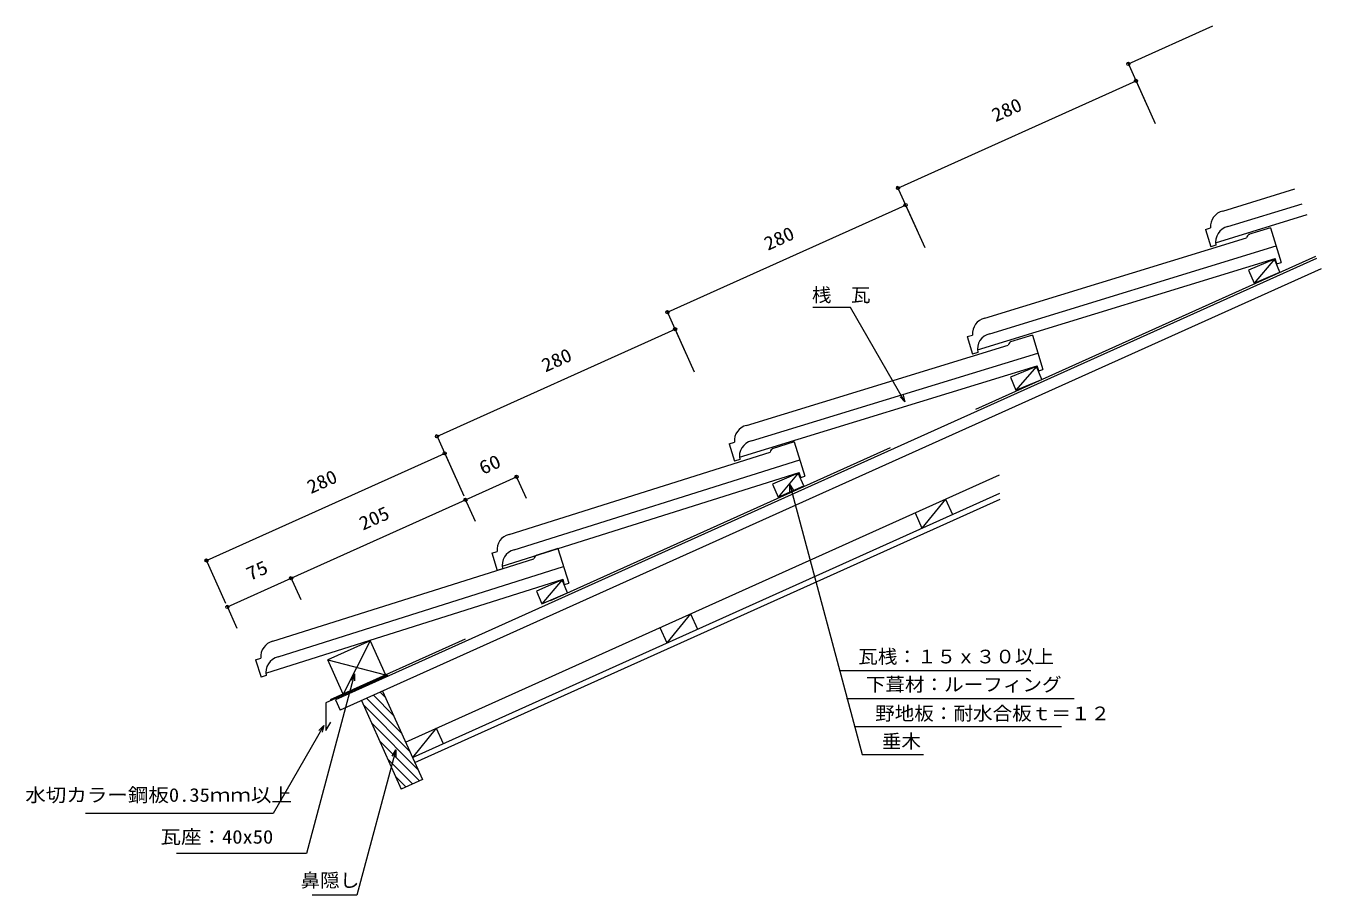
# Model space of a CAD drawing. Units: millimetres, scale not verified. Extents: x -726 to 662, y -466 to 466.
import ezdxf
from ezdxf.enums import TextEntityAlignment as Align

# ---------------------------------------------------------------- set-up
doc = ezdxf.new("R2010")
doc.units = ezdxf.units.MM
doc.header["$LTSCALE"] = 10
doc.linetypes.add('USER2', pattern=[50, 40, -10])
doc.layers.add('0-0_LAYER001', color=7, linetype='Continuous', lineweight=18)
doc.styles.add('ＭＳ ゴシック', font='')
doc.styles.get('ＭＳ ゴシック').set_extended_font_data('MS Gothic')

msp = doc.modelspace()

# ---------------------------------------------------------------- linework, layer by layer
at = {"layer": '0-0_LAYER001'}
for p, q in [((455.77, 425.32), (546.27, 466.05)), ((454.74, 427.6), (476.29, 379.72)), ((208.64, 292.18), (463.98, 407.08)), ((462.95, 409.36), (484.49, 361.49)), ((207.61, 294.46), (229.16, 246.58)), ((-38.49, 159.04), (216.85, 273.94)), ((215.82, 276.22), (237.36, 228.35)), ((657.47, 216.56), (-394.4, -256.78)), ((612.37, 215.77), (590.5, 190.34)), ((662.39, 205.62), (-389.48, -267.72)), ((-39.52, 161.32), (-17.97, 113.44)), ((-285.62, 25.9), (-30.29, 140.8)), ((-31.31, 143.08), (-9.77, 95.21)), ((357.05, 100.83), (335.18, 75.39)), ((-286.65, 28.18), (-265.11, -19.7)), ((-532.75, -107.24), (-277.42, 7.66)), ((-278.44, 9.94), (-256.9, -37.93)), ((101.83, -13.56), (80.18, -39.17)), ((-319.26, -301.92), (317.59, -15.34)), ((-254.99, -42.18), (-200.27, -17.56)), ((-201.3, -15.28), (-190.01, -40.35)), ((92.74, -25.65), (170.35, -315.28)), ((-311.88, -318.33), (317.99, -34.89)), ((-309.41, -323.81), (318.12, -41.41)), ((-256.01, -39.9), (-244.73, -64.98)), ((259.81, -41.34), (234.36, -72.53)), ((259.81, -41.34), (267.19, -57.75)), ((-441.93, -126.3), (-254.99, -42.18)), ((226.98, -56.11), (234.36, -72.53)), ((-533.78, -104.96), (-512.24, -152.84)), ((-442.96, -124.02), (-431.67, -149.1)), ((-510.33, -157.08), (-441.93, -126.3)), ((-151.41, -128.13), (-173.06, -153.74)), ((-511.35, -154.8), (-500.07, -179.88)), ((-13.77, -164.45), (-39.21, -195.64)), ((-13.77, -164.45), (-6.38, -180.86)), ((-46.6, -179.22), (-39.21, -195.64)), ((-357.13, -193.4), (-402.73, -213.92)), ((-357.13, -193.4), (-386.31, -250.4)), ((-357.13, -193.4), (-340.72, -229.88)), ((-386.31, -250.4), (-402.73, -213.92)), ((-402.73, -213.92), (-340.72, -229.88)), ((146.25, -225.34), (351.07, -225.34)), ((-346.51, -248.39), (-340.76, -254.14)), ((-394.4, -256.78), (-389.48, -267.72)), ((-364.58, -262.15), (-314.73, -311.99)), ((-361.14, -254.97), (-323.41, -292.71)), ((-353.83, -251.68), (-332.09, -273.42)), ((153.63, -255.32), (397.45, -255.32)), ((-355.9, -281.43), (-306.05, -331.28)), ((-286.43, -287.15), (-311.88, -318.33)), ((-286.43, -287.15), (-279.05, -303.56)), ((163.17, -285.42), (384.11, -285.42)), ((-347.22, -300.72), (-304.44, -343.5)), ((170.35, -315.28), (236.09, -315.28)), ((-338.54, -320), (-311.75, -346.79)), ((-329.86, -339.29), (-319.07, -350.08))]:
    msp.add_line(p, q, dxfattribs=at)
at = {"layer": '0-0_LAYER001', "color": 4}
for p, q in [((556.98, 267.53), (634.28, 291.25)), ((562.39, 250.88), (641.96, 275.3)), ((549.31, 233.56), (647.54, 263.7)), ((301.67, 152.59), (582.23, 238.67)), ((538.32, 247.81), (544.05, 229.14)), ((538.33, 247.78), (543.95, 249.51)), ((608.12, 249.41), (584.67, 242.22)), ((608.12, 249.41), (619.48, 212.36)), ((307.07, 135.94), (614.04, 230.12)), ((549.66, 230.87), (544.05, 229.14)), ((294, 118.62), (613.32, 216.59)), ((615.03, 211), (613.32, 216.59)), ((615.03, 211), (619.48, 212.36)), ((283, 132.87), (288.73, 114.2)), ((283.01, 132.84), (288.63, 134.56)), ((352.8, 134.47), (329.35, 127.27)), ((352.8, 134.47), (364.17, 97.42)), ((46.35, 37.64), (326.91, 123.72)), ((51.75, 20.99), (358.72, 115.17)), ((294.34, 115.92), (288.73, 114.2)), ((38.68, 3.67), (358, 101.64)), ((359.72, 96.05), (358, 101.64)), ((359.72, 96.05), (364.17, 97.42)), ((27.68, 17.93), (33.41, -0.75)), ((27.69, 17.9), (33.31, 19.62)), ((97.3, 20.05), (73.92, 12.66)), ((97.3, 20.05), (108.97, -16.91)), ((-208.34, -79.31), (71.51, 9.09)), ((-202.79, -95.92), (103.38, 0.8)), ((39.02, 0.98), (33.41, -0.75)), ((-215.73, -113.34), (102.77, -12.73)), ((104.54, -18.31), (102.77, -12.73)), ((104.54, -18.31), (108.97, -16.91)), ((-155.94, -94.52), (-179.33, -101.91)), ((-155.94, -94.52), (-144.27, -131.48)), ((-461.58, -193.89), (-181.73, -105.48)), ((-226.84, -99.18), (-220.96, -117.81)), ((-226.83, -99.21), (-221.23, -97.44)), ((-456.04, -210.49), (-149.86, -113.77)), ((-215.36, -116.04), (-220.96, -117.81)), ((-468.97, -227.92), (-150.47, -127.3)), ((-148.71, -132.88), (-150.47, -127.3)), ((-148.71, -132.88), (-144.27, -131.48)), ((-480.08, -213.76), (-474.2, -232.38)), ((-480.07, -213.78), (-474.47, -212.01)), ((-468.6, -230.61), (-474.2, -232.38))]:
    msp.add_line(p, q, dxfattribs=at)
at = {"layer": '0-0_LAYER001', "linetype": 'USER2'}
msp.add_line((656.44, 218.84), (-399.99, -256.55), dxfattribs=at)
at = {"layer": '0-0_LAYER001', "color": 3}
for p, q in [((-343.88, -247.2), (-301.21, -342.04)), ((-366.68, -257.46), (-324, -352.3)), ((-301.21, -342.04), (-324, -352.3))]:
    msp.add_line(p, q, dxfattribs=at)
at = {"layer": '0-0_LAYER001'}
for points in [[(590.5, 190.34), (618.17, 201.94), (612.37, 215.77), (584.7, 204.17)], [(335.18, 75.39), (362.85, 86.99), (357.05, 100.83), (329.39, 89.23)], [(80.18, -39.17), (107.75, -27.34), (101.83, -13.56), (74.26, -25.38)], [(-173.06, -153.74), (-145.49, -141.91), (-151.41, -128.13), (-178.98, -139.96)]]:
    msp.add_lwpolyline(points, close=True, dxfattribs=at)
for points in [[(216.21, 62.8), (157.73, 164.09), (117.23, 164.09)], [(214.27, 70.05), (216.21, 62.8), (210.91, 68.11)], [(92.74, -33.15), (92.74, -25.65), (96.49, -32.14)], [(-374.04, -228.92), (-425.59, -421.3), (-565.09, -421.3)], [(-338.75, -230.19), (-404.78, -259.9), (-404.78, -289.48), (-399.39, -280.71)], [(-377.79, -235.42), (-374.04, -228.92), (-374.04, -236.42)], [(-406.89, -284.24), (-461.39, -378.63), (-662.39, -378.63)], [(-412.2, -289.54), (-406.89, -284.24), (-408.84, -291.48)], [(-329.82, -310.41), (-371.53, -466.05), (-419.53, -466.05)], [(-333.57, -316.9), (-329.82, -310.41), (-329.82, -317.91)]]:
    msp.add_lwpolyline(points, dxfattribs=at)
for centre in [(455.77, 425.32), (463.98, 407.08), (208.64, 292.18), (216.85, 273.94), (-38.49, 159.04), (-30.29, 140.8), (-285.62, 25.9), (-277.42, 7.66), (-200.27, -17.56), (-254.99, -42.18), (-254.99, -42.18), (-532.75, -107.24), (-441.93, -126.3), (-441.93, -126.3), (-510.33, -157.08)]:
    msp.add_circle(centre, 1.7, dxfattribs=at)
at = {"layer": '0-0_LAYER001', "color": 4}
for centre, radius, start, end in [((560.75, 251.08), 16.87, 102.88245, 185.35433), ((566.15, 234.44), 16.87, 102.88245, 192.21985), ((587.85, 237.14), 5.82, 113.22724, 164.79898), ((305.43, 136.14), 16.87, 102.88245, 185.35433), ((310.83, 119.49), 16.87, 102.88245, 192.21985), ((332.53, 122.19), 5.82, 113.22724, 164.79898), ((50.11, 21.19), 16.87, 102.88245, 185.35433), ((55.51, 4.55), 16.87, 102.88245, 192.21985), ((77.14, 7.61), 5.82, 113.70194, 165.27368), ((-204.44, -95.73), 16.87, 103.35715, 185.82904), ((-198.9, -112.33), 16.87, 103.35715, 192.69455), ((-176.1, -106.96), 5.82, 113.70194, 165.27368), ((-457.68, -210.3), 16.87, 103.35715, 185.82904), ((-452.14, -226.9), 16.87, 103.35715, 192.69455)]:
    msp.add_arc(centre, radius, start, end, dxfattribs=at)

# ---------------------------------------------------------------- texts
at = {"layer": '0-0_LAYER001', "style": 'ＭＳ ゴシック'}
for s, width, p in [('280', 1.1, (315.08, 358.65)), ('280', 1.1, (70.98, 220.76)), ('280', 1.1, (-167.54, 90.32)), ('60', 1.15, (-234.62, -19.62)), ('280', 1.1, (-419.1, -40.12)), ('205', 1.1, (-363.2, -79.25)), ('75', 1.15, (-484.32, -133.29))]:
    msp.add_text(s, height=14.66, rotation=24.228, dxfattribs=dict(at, width=width)).set_placement(p, align=Align.BOTTOM_LEFT)
for s, width, p in [('桟\u3000瓦', 1.05, (116.35, 165.78)), ('\u3000瓦桟：１５ｘ３０以上', 1.05, (145.12, -221.98)), ('\u3000下葺材：ルーフィング', 1.05, (153.17, -251.9)), ('\u3000野地板：耐水合板ｔ＝１２', 1.05, (163.17, -282.92)), ('\u3000垂木', 1.05, (170.35, -312.78)), ('水切カラー鋼板0.35ｍｍ以上', 1.1, (-727.04, -370.41)), ('瓦座：40x50', 1.1, (-582.07, -415.28)), ('鼻隠し', 1.05, (-431.85, -461.88))]:
    msp.add_text(s, height=14.66, dxfattribs=dict(at, width=width)).set_placement(p, align=Align.BOTTOM_LEFT)

doc.saveas('drawing.dxf')
